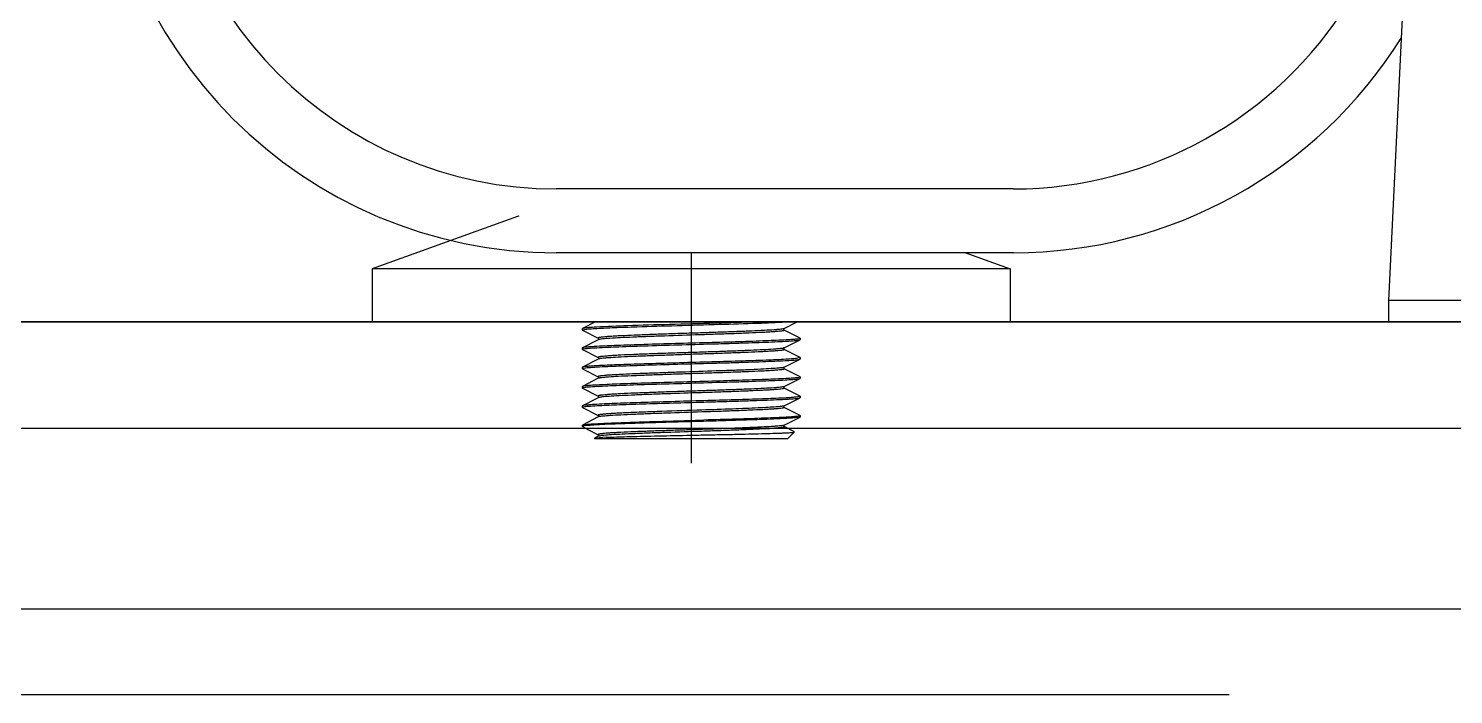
# Model space of a CAD drawing. Header units: millimetres. Extents: x 0 to 1390178, y 0 to 110113.
# Drawn here: x 724314.2 to 724448.2, y 34815.7 to 34878.3 of the extents above; entities that cross this region are included whole.
import ezdxf
from ezdxf.xclip import XClip

# ---------------------------------------------------------------- set-up
doc = ezdxf.new("R2010")
doc.units = ezdxf.units.MM
doc.header["$LTSCALE"] = 100
doc.header["$XCLIPFRAME"] = 0
doc.linetypes.add('X - 단위세대 확장형$0$CENTER', pattern=[65, 60, -2, 1, -2])
doc.linetypes.add('X - 단위세대 확장형$0$X-25$0$HID', pattern=[2.3, 1.5, -0.8])
for name, color, linetype in [('SYM', 7, 'Continuous'), ('X - 단위세대 확장형$0$0 TILE LINE & HATCH', 8, 'Continuous'), ('X - 단위세대 확장형$0$A-ETC', 7, 'Continuous'), ('X - 단위세대 확장형$0$A-FIN', 8, 'Continuous'), ('X - 단위세대 확장형$0$CENTER', 2, 'X - 단위세대 확장형$0$CENTER'), ('X - 단위세대 확장형$0$DIM', 7, 'Continuous'), ('X - 단위세대 확장형$0$X-25$0$AA-FFXM-SANI', 4, 'Continuous'), ('X - 단위세대 확장형$0$수전', 6, 'Continuous'), ('X - 단위세대 확장형$0$위생기구', 6, 'Continuous')]:
    doc.layers.add(name, color=color, linetype=linetype)
doc.layers.add('X - 단위세대 확장형$0$A-MC', color=171, linetype='Continuous', plot=False)

# ---------------------------------------------------------------- blocks, each defined once
blk = doc.blocks.new('X - 단위세대 확장형$0$A$C82f215e7')
blk.add_wipeout([(65, 155.79), (25, 155.79), (25, 153.79), (26.31, 126.29), (12.26, 126.29), (4.06, 123.05), (0.29, 115.07), (0, 106.29), (0.29, 97.5), (4.06, 89.53), (12.26, 86.29), (61.45, 86.29), (62.5, 85.35), (63.35, 84.21), (69.99, 75.74), (78.52, 69.18), (67.99, 53.47), (67.99, 50.03), (67.97, 16.2), (96.22, 0), (124.47, 16.2), (124.47, 51.75), (119.71, 63.29), (149.97, 63.29), (186.25, 106.29), (143.25, 149.29), (100.25, 149.29), (79.44, 143.91), (63.82, 129.14)]).dxf.layer = 'X - 단위세대 확장형$0$0 TILE LINE & HATCH'
at = {"layer": 'X - 단위세대 확장형$0$수전', "color": 6}
for p, q in [((25, 155.79), (65, 155.79)), ((65, 153.79), (65, 155.79)), ((25, 153.79), (65, 153.79)), ((62.06, 92.28), (65, 153.79)), ((100.25, 149.29), (143.25, 149.29)), ((100.25, 143.29), (143.25, 143.29))]:
    blk.add_line(p, q, dxfattribs=at)
for centre, radius, start, end in [((100.25, 106.29), 43, 90, 147.9001), ((143.25, 106.29), 43, 270, 90), ((100.25, 106.29), 37, 90, 148.3833), ((143.25, 106.29), 37, 270, 90)]:
    blk.add_arc(centre, radius, start, end, dxfattribs=at)
blk = doc.blocks.new('X - 단위세대 확장형$0$KBY-030C(TOP)')
at = {"layer": 'X - 단위세대 확장형$0$위생기구', "linetype": 'Continuous'}
for p, q in [((998.87, -1682.75), (998.93, -1682.69)), ((998.93, -1682.74), (998.93, -1682.69)), ((999.02, -1682.69), (998.93, -1682.69)), ((999.02, -1682.69), (999.03, -1682.71)), ((999.8, -1684.2), (999.03, -1682.71)), ((1000.7, -1682.71), (999.94, -1684.2)), ((1000.7, -1682.71), (1000.72, -1682.69)), ((1000.83, -1682.69), (1000.72, -1682.69)), ((1000.85, -1682.71), (1000.83, -1682.69)), ((1001.61, -1684.2), (1000.85, -1682.71)), ((1002.51, -1682.71), (1001.75, -1684.2)), ((1002.51, -1682.71), (1002.53, -1682.69)), ((1002.65, -1682.69), (1002.53, -1682.69)), ((1002.66, -1682.71), (1002.65, -1682.69)), ((1003.43, -1684.2), (1002.66, -1682.71)), ((1004.33, -1682.71), (1003.57, -1684.2)), ((1004.33, -1682.71), (1004.35, -1682.69)), ((1004.46, -1682.69), (1004.35, -1682.69)), ((1004.48, -1682.71), (1004.46, -1682.69)), ((1005.24, -1684.2), (1004.48, -1682.71)), ((1006.14, -1682.71), (1005.38, -1684.2)), ((1006.14, -1682.71), (1006.16, -1682.69)), ((1006.28, -1682.69), (1006.16, -1682.69)), ((1006.29, -1682.71), (1006.28, -1682.69)), ((1007.05, -1684.2), (1006.29, -1682.71)), ((1007.96, -1682.71), (1007.2, -1684.2)), ((1007.96, -1682.71), (1007.97, -1682.69)), ((1007.97, -1682.69), (1007.99, -1682.71)), ((1007.99, -1682.71), (1007.99, -1682.72)), ((1007.99, -1682.72), (1008.03, -1682.91)), ((997.73, -1683.89), (997.79, -1683.83)), ((997.73, -1701.99), (997.73, -1683.89)), ((997.8, -1683.84), (997.79, -1683.83)), ((997.82, -1683.97), (997.8, -1683.84)), ((997.98, -1684.2), (997.81, -1683.85)), ((997.89, -1684.97), (997.82, -1683.97)), ((998.84, -1682.8), (998.12, -1684.2)), ((998.84, -1682.8), (998.87, -1682.75)), ((998.87, -1682.75), (998.93, -1682.74)), ((997.98, -1684.2), (997.98, -1684.2)), ((998.01, -1684.3), (997.98, -1684.2)), ((999.8, -1684.2), (999.8, -1684.2)), ((999.81, -1684.25), (999.8, -1684.2)), ((1001.61, -1684.2), (1001.61, -1684.2)), ((1001.64, -1684.29), (1001.61, -1684.2)), ((1001.75, -1684.2), (1001.75, -1684.2)), ((1003.43, -1684.2), (1003.43, -1684.2)), ((1003.43, -1684.22), (1003.43, -1684.2)), ((1003.57, -1684.2), (1003.57, -1684.2)), ((1005.24, -1684.2), (1005.24, -1684.2)), ((1005.25, -1684.21), (1005.24, -1684.2)), ((1005.38, -1684.2), (1005.38, -1684.2)), ((1007.05, -1684.2), (1007.05, -1684.2)), ((1007.07, -1684.25), (1007.05, -1684.2)), ((1007.2, -1684.2), (1007.2, -1684.2)), ((997.73, -1701.99), (998.39, -1702.65)), ((998.39, -1702.65), (998.4, -1702.64)), ((998.4, -1702.64), (998.89, -1701.68)), ((998.89, -1701.68), (998.89, -1701.68)), ((999.03, -1701.68), (999.03, -1701.67)), ((999.03, -1701.68), (999.79, -1703.18)), ((999.03, -1701.68), (999.03, -1701.68)), ((999.94, -1703.18), (1000.7, -1701.68)), ((1000.7, -1701.68), (1000.7, -1701.68)), ((1000.85, -1701.68), (1000.84, -1701.67)), ((1000.85, -1701.68), (1000.85, -1701.68)), ((1000.85, -1701.68), (1001.61, -1703.18)), ((1001.76, -1703.18), (1002.52, -1701.68)), ((1002.52, -1701.68), (1002.52, -1701.68)), ((1002.66, -1701.68), (1002.65, -1701.67)), ((1002.66, -1701.68), (1002.66, -1701.68)), ((1002.66, -1701.68), (1003.42, -1703.18)), ((1003.57, -1703.18), (1004.33, -1701.68)), ((1004.33, -1701.68), (1004.33, -1701.68)), ((1004.47, -1701.68), (1004.45, -1701.59)), ((1004.47, -1701.68), (1004.47, -1701.68)), ((1004.47, -1701.68), (1005.24, -1703.18)), ((1005.38, -1703.18), (1006.15, -1701.68)), ((1006.15, -1701.68), (1006.15, -1701.68)), ((1006.29, -1701.68), (1006.28, -1701.65)), ((1006.29, -1701.68), (1007.05, -1703.18)), ((1006.29, -1701.68), (1006.29, -1701.68)), ((1007.2, -1703.18), (1007.96, -1701.68)), ((1007.96, -1701.68), (1007.96, -1701.68)), ((999.81, -1703.19), (999.79, -1703.18)), ((999.93, -1703.19), (999.81, -1703.19)), ((999.91, -1703.18), (999.87, -1702.99)), ((999.92, -1703.19), (999.91, -1703.18)), ((999.93, -1703.19), (999.92, -1703.19)), ((999.94, -1703.18), (999.93, -1703.19)), ((1001.61, -1703.18), (1001.62, -1703.19)), ((1001.74, -1703.19), (1001.62, -1703.19)), ((1001.72, -1703.17), (1001.68, -1702.95)), ((1001.73, -1703.18), (1001.72, -1703.17)), ((1001.74, -1703.19), (1001.73, -1703.18)), ((1001.76, -1703.18), (1001.74, -1703.19)), ((1003.42, -1703.18), (1003.44, -1703.19)), ((1003.55, -1703.19), (1003.44, -1703.19)), ((1003.54, -1703.17), (1003.49, -1702.95)), ((1003.54, -1703.18), (1003.54, -1703.17)), ((1003.55, -1703.19), (1003.54, -1703.18)), ((1003.57, -1703.18), (1003.55, -1703.19)), ((1005.24, -1703.18), (1005.25, -1703.19)), ((1005.37, -1703.19), (1005.25, -1703.19)), ((1005.35, -1703.17), (1005.31, -1702.96)), ((1005.36, -1703.18), (1005.35, -1703.17)), ((1005.37, -1703.19), (1005.36, -1703.18)), ((1005.38, -1703.18), (1005.37, -1703.19)), ((1007.05, -1703.18), (1007.07, -1703.19)), ((1007.18, -1703.19), (1007.07, -1703.19)), ((1007.17, -1703.17), (1007.12, -1702.96)), ((1007.17, -1703.18), (1007.17, -1703.17)), ((1007.18, -1703.19), (1007.17, -1703.18)), ((1007.2, -1703.18), (1007.18, -1703.19))]:
    blk.add_line(p, q, dxfattribs=at)
for points in [[(998.01, -1684.23), (997.98, -1684.2), (997.98, -1684.2)], [(998.12, -1684.2), (998.11, -1684.21), (998.03, -1684.23), (998.01, -1684.23)], [(999.83, -1684.23), (999.8, -1684.2), (999.8, -1684.2)], [(999.94, -1684.2), (999.93, -1684.21), (999.85, -1684.23), (999.83, -1684.23)], [(1001.75, -1684.2), (1001.75, -1684.2), (1001.7, -1684.24), (1001.62, -1684.21), (1001.61, -1684.2)], [(1003.57, -1684.2), (1003.57, -1684.2), (1003.51, -1684.24), (1003.43, -1684.21), (1003.43, -1684.2)], [(1005.38, -1684.2), (1005.38, -1684.2), (1005.33, -1684.24), (1005.24, -1684.21), (1005.24, -1684.2)], [(1007.2, -1684.2), (1007.19, -1684.2), (1007.14, -1684.24), (1007.06, -1684.21), (1007.05, -1684.2)], [(998.89, -1701.68), (998.89, -1701.68), (998.94, -1701.65), (999.02, -1701.67), (999.03, -1701.68)], [(1000.7, -1701.68), (1000.71, -1701.67), (1000.79, -1701.65), (1000.82, -1701.66)], [(1000.82, -1701.66), (1000.84, -1701.68), (1000.85, -1701.68)], [(1002.52, -1701.68), (1002.52, -1701.67), (1002.6, -1701.65), (1002.64, -1701.66)], [(1002.64, -1701.66), (1002.66, -1701.68), (1002.66, -1701.68)], [(1004.33, -1701.68), (1004.34, -1701.67), (1004.42, -1701.65), (1004.45, -1701.66)], [(1004.45, -1701.66), (1004.47, -1701.68), (1004.47, -1701.68)], [(1006.15, -1701.68), (1006.15, -1701.67), (1006.23, -1701.65), (1006.26, -1701.66)], [(1006.26, -1701.66), (1006.29, -1701.68), (1006.29, -1701.68)]]:
    blk.add_lwpolyline(points, dxfattribs=at)
blk.add_arc((1002.86, -1701.59), 0.224, 200.0565, 200.8715, dxfattribs=at)
for points, knots in [([(999.03, -1682.71), (999.05, -1682.74), (999.07, -1682.85), (999.1, -1683.07), (999.13, -1683.39), (999.16, -1683.8), (999.18, -1684.31), (999.23, -1685.17), (999.27, -1686.43), (999.33, -1688.13), (999.39, -1690.03), (999.45, -1692.05), (999.49, -1693.43), (999.51, -1694.12)], [0, 0, 0, 0, 0.010026, 0.02908, 0.057083, 0.093767, 0.138765, 0.191617, 0.318623, 0.469543, 0.638141, 0.817425, 1, 1, 1, 1]), ([(1000.72, -1682.69), (1000.73, -1682.69), (1000.75, -1682.75), (1000.76, -1682.78), (1000.76, -1682.81)], [0, 0, 0, 0, 0.286959, 1, 1, 1, 1]), ([(1000.98, -1684.06), (1000.97, -1683.89), (1000.95, -1683.57), (1000.92, -1683.16), (1000.89, -1682.9), (1000.87, -1682.77), (1000.86, -1682.72), (1000.85, -1682.71)], [0, 0, 0, 0, 0.394292, 0.694795, 0.89716, 0.960945, 1, 1, 1, 1]), ([(1002.53, -1682.69), (1002.54, -1682.69), (1002.56, -1682.74), (1002.57, -1682.78), (1002.57, -1682.81)], [0, 0, 0, 0, 0.287951, 1, 1, 1, 1]), ([(1002.8, -1684.06), (1002.79, -1683.89), (1002.77, -1683.57), (1002.74, -1683.16), (1002.71, -1682.9), (1002.68, -1682.77), (1002.67, -1682.72), (1002.66, -1682.71)], [0, 0, 0, 0, 0.394293, 0.694793, 0.897159, 0.960944, 1, 1, 1, 1]), ([(1004.35, -1682.69), (1004.36, -1682.69), (1004.38, -1682.74), (1004.38, -1682.78), (1004.39, -1682.81)], [0, 0, 0, 0, 0.287596, 1, 1, 1, 1]), ([(1004.61, -1684.06), (1004.6, -1683.89), (1004.58, -1683.57), (1004.55, -1683.16), (1004.52, -1682.9), (1004.5, -1682.77), (1004.49, -1682.72), (1004.48, -1682.71)], [0, 0, 0, 0, 0.394291, 0.694792, 0.897158, 0.960944, 1, 1, 1, 1]), ([(1006.16, -1682.69), (1006.17, -1682.69), (1006.19, -1682.74), (1006.2, -1682.78), (1006.2, -1682.81)], [0, 0, 0, 0, 0.287949, 1, 1, 1, 1]), ([(1006.43, -1684.06), (1006.42, -1683.89), (1006.4, -1683.57), (1006.36, -1683.16), (1006.34, -1682.9), (1006.31, -1682.77), (1006.3, -1682.72), (1006.29, -1682.71)], [0, 0, 0, 0, 0.394366, 0.69477, 0.897114, 0.960912, 1, 1, 1, 1]), ([(999.79, -1703.18), (999.78, -1703.15), (999.76, -1703.05), (999.73, -1702.86), (999.71, -1702.59), (999.68, -1702.23), (999.66, -1701.8), (999.62, -1701.06), (999.57, -1699.98), (999.52, -1698.5), (999.47, -1696.83), (999.41, -1695.02), (999.36, -1693.14), (999.31, -1691.25), (999.26, -1689.43), (999.2, -1687.72), (999.15, -1686.2), (999.1, -1684.91), (999.05, -1684), (999.01, -1683.43), (998.99, -1683.12), (998.96, -1682.9), (998.94, -1682.78), (998.93, -1682.74)], [0, 0, 0, 0, 0.004946, 0.014131, 0.027537, 0.045054, 0.066543, 0.091814, 0.152805, 0.225912, 0.308592, 0.397965, 0.490921, 0.58422, 0.674612, 0.75895, 0.834297, 0.898032, 0.94794, 0.967148, 0.982303, 0.993275, 1, 1, 1, 1]), ([(1000.76, -1682.81), (1000.79, -1682.96), (1000.82, -1683.38), (1000.85, -1683.8), (1000.87, -1684.06)], [0, 0, 0, 0, 0.369055, 1, 1, 1, 1]), ([(1002.57, -1682.81), (1002.6, -1682.96), (1002.64, -1683.38), (1002.67, -1683.8), (1002.68, -1684.06)], [0, 0, 0, 0, 0.367477, 1, 1, 1, 1]), ([(1004.39, -1682.81), (1004.42, -1682.96), (1004.45, -1683.38), (1004.48, -1683.8), (1004.5, -1684.06)], [0, 0, 0, 0, 0.368011, 1, 1, 1, 1]), ([(1006.2, -1682.81), (1006.23, -1682.96), (1006.27, -1683.38), (1006.3, -1683.8), (1006.31, -1684.06)], [0, 0, 0, 0, 0.367545, 1, 1, 1, 1]), ([(997.89, -1684.97), (997.91, -1685.61), (997.96, -1687.11), (998.02, -1689.61), (998.07, -1692), (998.11, -1694.02), (998.14, -1695.53), (998.17, -1696.97), (998.2, -1698.31), (998.23, -1699.52), (998.26, -1700.42), (998.28, -1701.05), (998.29, -1701.45), (998.31, -1701.79), (998.32, -1702.08), (998.34, -1702.31), (998.35, -1702.48), (998.37, -1702.58), (998.38, -1702.64), (998.39, -1702.65)], [0, 0, 0, 0, 0.108289, 0.255313, 0.424756, 0.512153, 0.598193, 0.680578, 0.757131, 0.82585, 0.88496, 0.91043, 0.932953, 0.952392, 0.968628, 0.981559, 0.991119, 0.997256, 1, 1, 1, 1]), ([(998.89, -1701.68), (998.89, -1701.69), (998.88, -1701.7), (998.85, -1701.69), (998.85, -1701.66), (998.83, -1701.62), (998.82, -1701.56), (998.8, -1701.47), (998.79, -1701.37), (998.77, -1701.2), (998.75, -1700.93), (998.72, -1700.56), (998.69, -1700.13), (998.66, -1699.42), (998.61, -1698.39), (998.56, -1697.03), (998.5, -1695.51), (998.43, -1693.36), (998.36, -1691.2), (998.29, -1689.12), (998.23, -1687.72), (998.18, -1686.51), (998.13, -1685.53), (998.08, -1684.82), (998.04, -1684.44), (998.01, -1684.3)], [0, 0, 0, 0, 0.001168, 0.001996, 0.003598, 0.00624, 0.009965, 0.014783, 0.020692, 0.027682, 0.044843, 0.066128, 0.091346, 0.120277, 0.188205, 0.267481, 0.355262, 0.448398, 0.637285, 0.726254, 0.807258, 0.877391, 0.934141, 0.975488, 1, 1, 1, 1]), ([(999.03, -1701.67), (999.01, -1701.63), (998.99, -1701.53), (998.96, -1701.34), (998.94, -1701.06), (998.9, -1700.54), (998.85, -1699.72), (998.8, -1698.55), (998.74, -1697.17), (998.69, -1695.63), (998.63, -1693.98), (998.57, -1692.3), (998.52, -1690.64), (998.46, -1689.07), (998.41, -1687.64), (998.36, -1686.57), (998.32, -1685.83), (998.3, -1685.37), (998.27, -1684.98), (998.24, -1684.7), (998.22, -1684.52), (998.21, -1684.42), (998.2, -1684.33), (998.18, -1684.26), (998.17, -1684.22), (998.16, -1684.19), (998.13, -1684.18), (998.13, -1684.19), (998.12, -1684.2)], [0, 0, 0, 0, 0.00663, 0.017844, 0.033592, 0.053734, 0.106432, 0.173967, 0.253788, 0.342872, 0.437842, 0.535098, 0.63095, 0.721765, 0.804099, 0.874833, 0.904993, 0.931294, 0.953483, 0.971361, 0.978629, 0.984763, 0.989754, 0.993596, 0.996296, 0.997905, 0.998735, 1, 1, 1, 1]), ([(1000.27, -1693.95), (1000.23, -1692.82), (1000.17, -1691.16), (1000.1, -1689.03), (1000.04, -1687.6), (999.99, -1686.39), (999.94, -1685.42), (999.89, -1684.78), (999.85, -1684.43), (999.83, -1684.3), (999.81, -1684.25)], [0, 0, 0, 0, 0.348793, 0.512546, 0.66081, 0.787968, 0.889214, 0.960744, 0.984504, 1, 1, 1, 1]), ([(1000.44, -1693.95), (1000.4, -1692.69), (1000.34, -1690.85), (1000.27, -1688.74), (1000.22, -1687.66), (1000.19, -1686.93), (1000.16, -1686.28), (1000.13, -1685.7), (1000.1, -1685.21), (1000.07, -1684.86), (1000.05, -1684.63), (1000.03, -1684.49), (1000.02, -1684.38), (1000, -1684.29), (999.99, -1684.23), (999.98, -1684.2), (999.95, -1684.18), (999.94, -1684.19), (999.94, -1684.2)], [0, 0, 0, 0, 0.385487, 0.562574, 0.643393, 0.717752, 0.784773, 0.843647, 0.893685, 0.934291, 0.95091, 0.965004, 0.976542, 0.985503, 0.991886, 0.995753, 0.997574, 1, 1, 1, 1]), ([(1000.87, -1684.06), (1000.9, -1684.68), (1000.96, -1686.1), (1001.07, -1689.45), (1001.15, -1692.19), (1001.2, -1694.12)], [0, 0, 0, 0, 0.183143, 0.424892, 1, 1, 1, 1]), ([(1001.68, -1702.95), (1001.66, -1702.81), (1001.63, -1702.44), (1001.56, -1701.44), (1001.49, -1699.75), (1001.41, -1697.3), (1001.33, -1694.46), (1001.25, -1691.49), (1001.16, -1688.64), (1001.08, -1686.18), (1001.02, -1684.7), (1000.98, -1684.06)], [0, 0, 0, 0, 0.023468, 0.058285, 0.158668, 0.292236, 0.447065, 0.609314, 0.764484, 0.898708, 1, 1, 1, 1]), ([(1002.52, -1701.68), (1002.51, -1701.69), (1002.51, -1701.7), (1002.48, -1701.69), (1002.47, -1701.67), (1002.46, -1701.62), (1002.45, -1701.56), (1002.43, -1701.44), (1002.4, -1701.24), (1002.38, -1700.94), (1002.35, -1700.57), (1002.32, -1700.13), (1002.29, -1699.42), (1002.24, -1698.39), (1002.19, -1697.02), (1002.13, -1695.5), (1002.06, -1693.34), (1001.99, -1691.18), (1001.92, -1689.09), (1001.86, -1687.69), (1001.81, -1686.48), (1001.76, -1685.51), (1001.7, -1684.8), (1001.67, -1684.43), (1001.64, -1684.29)], [0, 0, 0, 0, 0.00122, 0.002033, 0.00359, 0.006187, 0.009873, 0.014658, 0.027511, 0.04465, 0.06594, 0.091186, 0.120168, 0.188256, 0.267752, 0.355788, 0.449185, 0.638491, 0.727561, 0.808561, 0.878568, 0.935059, 0.976011, 1, 1, 1, 1]), ([(1002.65, -1701.66), (1002.64, -1701.63), (1002.62, -1701.52), (1002.59, -1701.32), (1002.56, -1701.04), (1002.52, -1700.52), (1002.48, -1699.7), (1002.42, -1698.53), (1002.37, -1697.15), (1002.31, -1695.61), (1002.26, -1693.96), (1002.2, -1692.29), (1002.15, -1690.63), (1002.09, -1689.06), (1002.04, -1687.64), (1001.99, -1686.57), (1001.95, -1685.83), (1001.92, -1685.37), (1001.9, -1684.99), (1001.87, -1684.71), (1001.85, -1684.53), (1001.84, -1684.42), (1001.82, -1684.33), (1001.81, -1684.27), (1001.8, -1684.22), (1001.79, -1684.19), (1001.76, -1684.18), (1001.76, -1684.19), (1001.75, -1684.2)], [0, 0, 0, 0, 0.006911, 0.018386, 0.034356, 0.05469, 0.107658, 0.17532, 0.255136, 0.344103, 0.438869, 0.535863, 0.631431, 0.721971, 0.804072, 0.874643, 0.904756, 0.931034, 0.953229, 0.971139, 0.978435, 0.984604, 0.989638, 0.993528, 0.996282, 0.997947, 0.998796, 1, 1, 1, 1]), ([(1002.68, -1684.06), (1002.72, -1684.75), (1002.79, -1686.36), (1002.87, -1689.03), (1002.96, -1692.09), (1003.04, -1694.75), (1003.1, -1696.85), (1003.14, -1698.29), (1003.19, -1699.6), (1003.23, -1700.74), (1003.28, -1701.68), (1003.32, -1702.33), (1003.35, -1702.73), (1003.37, -1702.93), (1003.39, -1703.08), (1003.41, -1703.15), (1003.42, -1703.18)], [0, 0, 0, 0, 0.108073, 0.252347, 0.418161, 0.588665, 0.67023, 0.746526, 0.815603, 0.875698, 0.925276, 0.963079, 0.977255, 0.988163, 0.995743, 1, 1, 1, 1]), ([(1003.49, -1702.95), (1003.47, -1702.81), (1003.44, -1702.44), (1003.38, -1701.45), (1003.31, -1699.75), (1003.23, -1697.31), (1003.14, -1694.47), (1003.06, -1691.49), (1002.98, -1688.65), (1002.9, -1686.19), (1002.83, -1684.7), (1002.8, -1684.06)], [0, 0, 0, 0, 0.023401, 0.058164, 0.158473, 0.292017, 0.446865, 0.60916, 0.76439, 0.89867, 1, 1, 1, 1]), ([(1004.33, -1701.68), (1004.33, -1701.69), (1004.32, -1701.7), (1004.3, -1701.69), (1004.29, -1701.66), (1004.27, -1701.62), (1004.26, -1701.55), (1004.25, -1701.46), (1004.23, -1701.36), (1004.21, -1701.18), (1004.19, -1700.9), (1004.16, -1700.51), (1004.13, -1700.05), (1004.09, -1699.31), (1004.05, -1698.25), (1003.99, -1696.82), (1003.94, -1695.26), (1003.88, -1693.6), (1003.83, -1691.92), (1003.77, -1690.28), (1003.72, -1688.74), (1003.66, -1687.35), (1003.61, -1686.18), (1003.56, -1685.36), (1003.52, -1684.84), (1003.49, -1684.56), (1003.47, -1684.36), (1003.45, -1684.26), (1003.43, -1684.22)], [0, 0, 0, 0, 0.00123, 0.002069, 0.003707, 0.006433, 0.010296, 0.015303, 0.021448, 0.02872, 0.04659, 0.068752, 0.095003, 0.125097, 0.195651, 0.27776, 0.368328, 0.463941, 0.56099, 0.655813, 0.744834, 0.824694, 0.892384, 0.94536, 0.96569, 0.98165, 0.99311, 1, 1, 1, 1]), ([(1004.45, -1701.59), (1004.42, -1701.46), (1004.38, -1701.08), (1004.33, -1700.38), (1004.28, -1699.4), (1004.22, -1698.2), (1004.17, -1696.8), (1004.1, -1694.71), (1004.03, -1692.55), (1003.95, -1690.39), (1003.9, -1688.87), (1003.85, -1687.5), (1003.8, -1686.47), (1003.76, -1685.76), (1003.73, -1685.32), (1003.71, -1684.95), (1003.68, -1684.68), (1003.66, -1684.51), (1003.65, -1684.41), (1003.64, -1684.33), (1003.63, -1684.26), (1003.61, -1684.22), (1003.6, -1684.19), (1003.58, -1684.18), (1003.57, -1684.19), (1003.57, -1684.2)], [0, 0, 0, 0, 0.023956, 0.064864, 0.121304, 0.191255, 0.272198, 0.361215, 0.550444, 0.643823, 0.731862, 0.811383, 0.879518, 0.908533, 0.933816, 0.95515, 0.972338, 0.979334, 0.985245, 0.990059, 0.993773, 0.9964, 0.997984, 0.998806, 1, 1, 1, 1]), ([(1004.5, -1684.06), (1004.54, -1684.75), (1004.6, -1686.36), (1004.69, -1689.03), (1004.78, -1692.09), (1004.85, -1694.75), (1004.91, -1696.85), (1004.96, -1698.29), (1005, -1699.6), (1005.05, -1700.74), (1005.09, -1701.68), (1005.13, -1702.33), (1005.16, -1702.73), (1005.19, -1702.93), (1005.21, -1703.08), (1005.22, -1703.15), (1005.24, -1703.18)], [0, 0, 0, 0, 0.108073, 0.252348, 0.418162, 0.588666, 0.670231, 0.746527, 0.815604, 0.875699, 0.925277, 0.963079, 0.977255, 0.988163, 0.995743, 1, 1, 1, 1]), ([(1005.31, -1702.96), (1005.29, -1702.81), (1005.26, -1702.45), (1005.19, -1701.45), (1005.12, -1699.76), (1005.04, -1697.31), (1004.96, -1694.47), (1004.87, -1691.5), (1004.79, -1688.65), (1004.71, -1686.19), (1004.65, -1684.7), (1004.61, -1684.06)], [0, 0, 0, 0, 0.023335, 0.058044, 0.158282, 0.291802, 0.446669, 0.60901, 0.764298, 0.898634, 1, 1, 1, 1]), ([(1006.15, -1701.68), (1006.14, -1701.69), (1006.14, -1701.7), (1006.11, -1701.69), (1006.1, -1701.66), (1006.09, -1701.62), (1006.07, -1701.55), (1006.06, -1701.46), (1006.05, -1701.36), (1006.03, -1701.17), (1006, -1700.9), (1005.98, -1700.51), (1005.95, -1700.05), (1005.91, -1699.3), (1005.86, -1698.23), (1005.81, -1696.8), (1005.75, -1695.23), (1005.7, -1693.57), (1005.64, -1691.88), (1005.58, -1690.24), (1005.53, -1688.7), (1005.48, -1687.32), (1005.42, -1686.15), (1005.37, -1685.33), (1005.33, -1684.82), (1005.31, -1684.54), (1005.28, -1684.35), (1005.26, -1684.25), (1005.25, -1684.21)], [0, 0, 0, 0, 0.001231, 0.002072, 0.003719, 0.006462, 0.010346, 0.015377, 0.021552, 0.028861, 0.046816, 0.069079, 0.095449, 0.125672, 0.196513, 0.278926, 0.36979, 0.465659, 0.5629, 0.657826, 0.746838, 0.826563, 0.893981, 0.946548, 0.96662, 0.982298, 0.99344, 1, 1, 1, 1]), ([(1006.28, -1701.65), (1006.26, -1701.61), (1006.24, -1701.5), (1006.22, -1701.29), (1006.19, -1701.01), (1006.15, -1700.48), (1006.1, -1699.65), (1006.05, -1698.47), (1005.99, -1697.09), (1005.94, -1695.55), (1005.88, -1693.91), (1005.83, -1692.24), (1005.78, -1690.59), (1005.72, -1689.03), (1005.67, -1687.62), (1005.62, -1686.56), (1005.58, -1685.82), (1005.55, -1685.36), (1005.52, -1684.98), (1005.5, -1684.71), (1005.48, -1684.52), (1005.47, -1684.42), (1005.45, -1684.33), (1005.44, -1684.27), (1005.43, -1684.22), (1005.42, -1684.19), (1005.39, -1684.18), (1005.39, -1684.19), (1005.38, -1684.2)], [0, 0, 0, 0, 0.007407, 0.01934, 0.035732, 0.056437, 0.110005, 0.178065, 0.258079, 0.347058, 0.441673, 0.538386, 0.633576, 0.723684, 0.805338, 0.875488, 0.905411, 0.931516, 0.953562, 0.971347, 0.978592, 0.984716, 0.989709, 0.99357, 0.996304, 0.997955, 0.998798, 1, 1, 1, 1]), ([(1006.31, -1684.06), (1006.35, -1684.75), (1006.41, -1686.36), (1006.5, -1689.03), (1006.59, -1692.09), (1006.66, -1694.75), (1006.73, -1696.85), (1006.77, -1698.29), (1006.82, -1699.6), (1006.86, -1700.74), (1006.91, -1701.68), (1006.94, -1702.33), (1006.98, -1702.73), (1007, -1702.93), (1007.02, -1703.08), (1007.04, -1703.15), (1007.05, -1703.18)], [0, 0, 0, 0, 0.108074, 0.252349, 0.418162, 0.588667, 0.670233, 0.746528, 0.815605, 0.875699, 0.925277, 0.96308, 0.977255, 0.988163, 0.995743, 1, 1, 1, 1]), ([(1007.12, -1702.96), (1007.1, -1702.82), (1007.07, -1702.45), (1007.01, -1701.46), (1006.94, -1699.77), (1006.85, -1697.32), (1006.77, -1694.48), (1006.69, -1691.5), (1006.61, -1688.65), (1006.52, -1686.19), (1006.46, -1684.7), (1006.43, -1684.06)], [0, 0, 0, 0, 0.023195, 0.057788, 0.157874, 0.291343, 0.446248, 0.608688, 0.7641, 0.898554, 1, 1, 1, 1]), ([(1007.96, -1701.68), (1007.96, -1701.69), (1007.95, -1701.7), (1007.93, -1701.69), (1007.92, -1701.66), (1007.9, -1701.62), (1007.89, -1701.55), (1007.88, -1701.47), (1007.86, -1701.37), (1007.84, -1701.19), (1007.82, -1700.92), (1007.79, -1700.54), (1007.76, -1700.09), (1007.73, -1699.37), (1007.68, -1698.32), (1007.62, -1696.92), (1007.57, -1695.38), (1007.5, -1693.2), (1007.43, -1691.02), (1007.35, -1688.91), (1007.3, -1687.52), (1007.24, -1686.33), (1007.19, -1685.39), (1007.15, -1684.77), (1007.1, -1684.42), (1007.08, -1684.3), (1007.07, -1684.25)], [0, 0, 0, 0, 0.001225, 0.002049, 0.003645, 0.006306, 0.010077, 0.014967, 0.020976, 0.028092, 0.045582, 0.06729, 0.093019, 0.122535, 0.191807, 0.272559, 0.361813, 0.456277, 0.646826, 0.735877, 0.816335, 0.885231, 0.940033, 0.978737, 0.991599, 1, 1, 1, 1]), ([(999.87, -1702.99), (999.85, -1702.85), (999.81, -1702.47), (999.77, -1701.8), (999.73, -1700.91), (999.66, -1699.36), (999.59, -1697.07), (999.53, -1695.15), (999.51, -1694.12)], [0, 0, 0, 0, 0.049697, 0.126008, 0.227105, 0.350517, 0.651666, 1, 1, 1, 1]), ([(1000.7, -1701.68), (1000.7, -1701.69), (1000.69, -1701.7), (1000.67, -1701.69), (1000.66, -1701.67), (1000.65, -1701.62), (1000.63, -1701.56), (1000.61, -1701.44), (1000.59, -1701.24), (1000.56, -1700.94), (1000.54, -1700.58), (1000.51, -1700.14), (1000.47, -1699.44), (1000.43, -1698.41), (1000.37, -1697.05), (1000.32, -1695.54), (1000.28, -1694.49), (1000.27, -1693.95)], [0, 0, 0, 0, 0.002723, 0.004535, 0.007985, 0.013753, 0.021942, 0.032572, 0.061129, 0.099231, 0.14656, 0.202706, 0.267164, 0.418664, 0.595641, 0.79177, 1, 1, 1, 1]), ([(1000.84, -1701.67), (1000.83, -1701.64), (1000.81, -1701.56), (1000.79, -1701.4), (1000.76, -1701.18), (1000.73, -1700.77), (1000.69, -1700.11), (1000.64, -1699.17), (1000.59, -1698.05), (1000.52, -1696.29), (1000.48, -1694.91), (1000.44, -1693.95)], [0, 0, 0, 0, 0.012572, 0.033185, 0.061799, 0.098224, 0.193452, 0.316134, 0.4627, 0.628837, 1, 1, 1, 1]), ([(1001.2, -1694.12), (1001.22, -1694.71), (1001.25, -1695.85), (1001.3, -1697.5), (1001.35, -1699), (1001.4, -1700.33), (1001.44, -1701.3), (1001.48, -1701.95), (1001.5, -1702.34), (1001.53, -1702.65), (1001.55, -1702.9), (1001.58, -1703.06), (1001.59, -1703.15), (1001.61, -1703.18)], [0, 0, 0, 0, 0.193615, 0.377348, 0.545577, 0.693185, 0.815666, 0.866287, 0.909304, 0.944388, 0.971291, 0.989836, 1, 1, 1, 1])]:
    blk.add_open_spline(points, degree=3, knots=knots, dxfattribs=at)
blk.add_wipeout([(1008.73, -1662.94), (1013.73, -1662.94), (1020.73, -1682.44), (1020.73, -1682.69), (1021.33, -1682.69), (1022.73, -1681.29), (1022.73, -1681.06), (1048.23, -1681.06), (1048.58, -1681.21), (1048.73, -1681.56), (1048.73, -1705.5), (1049.04, -1705.51), (1049.77, -1706.9), (1050, -1706.9), (1050.73, -1705.5), (1050.86, -1705.51), (1051.23, -1705.77), (1052.4, -1703.75), (1062.56, -1703.75), (1063.73, -1705.77), (1063.73, -1709.25), (1064.08, -1709.4), (1064.23, -1709.75), (1064.23, -1702), (1064.52, -1701.29), (1065.23, -1701), (1107.23, -1701), (1107.94, -1701.29), (1108.23, -1702), (1108.23, -1759.72), (1113.56, -1760.41), (1122.3, -1760.97), (1124.59, -1761), (1194.56, -1761), (1198.53, -1762.23), (1201.11, -1765.48), (1203.54, -1778.5), (1201.12, -1791.51), (1198.53, -1794.77), (1194.56, -1796), (1124.59, -1796), (1114.4, -1796.51), (1108.22, -1797.29), (1108.23, -1855), (1107.94, -1855.71), (1107.23, -1856), (1065.23, -1856), (1064.52, -1855.71), (1064.23, -1855), (1064.23, -1847.25), (1064.08, -1847.61), (1063.73, -1847.75), (1063.73, -1851.23), (1062.56, -1853.25), (1052.4, -1853.25), (1051.23, -1851.23), (1051.23, -1850.2), (1051.18, -1850.1), (1050.95, -1850.1), (1050.21, -1851.5), (1048.73, -1851.5), (1048.73, -1871.49), (1048.23, -1871.99), (1022.73, -1871.99), (1022.73, -1871.76), (1021.33, -1870.36), (1020.73, -1870.36), (1020.73, -1870.61), (1013.73, -1890.11), (1008.73, -1890.11), (1008.73, -1830.11), (1013.73, -1830.11), (1020.73, -1849.61), (1020.73, -1850.27), (1020.96, -1849.86), (1021.33, -1849.86), (1022.73, -1848.46), (1022.73, -1848.23), (1024.7, -1847.83), (1027.61, -1846.66), (1030.29, -1844.94), (1032.36, -1842.78), (1032.77, -1841.95), (1035.12, -1834.47), (1037.86, -1825.9), (1037.86, -1825.63), (1038.21, -1825.65), (1048.73, -1825.65), (1048.73, -1825.5), (1049.31, -1825.5), (1050.05, -1826.92), (1050.3, -1826.92), (1051.01, -1825.5), (1051.25, -1825.74), (1052.4, -1823.75), (1062.56, -1823.75), (1063.73, -1825.77), (1063.73, -1829.25), (1064.08, -1829.4), (1064.23, -1829.75), (1064.23, -1727.25), (1064.08, -1727.61), (1063.73, -1727.75), (1063.73, -1731.23), (1062.56, -1733.25), (1052.4, -1733.25), (1051.23, -1731.23), (1051.23, -1730.73), (1050.9, -1730.09), (1050.67, -1730.1), (1049.95, -1731.49), (1048.73, -1731.5), (1048.73, -1731.39), (1038.15, -1731.35), (1038.06, -1731.4), (1037.81, -1730.89), (1032.87, -1712.27), (1030.88, -1709), (1027.81, -1706.57), (1022.73, -1704.82), (1022.73, -1704.59), (1021.33, -1703.19), (1020.73, -1703.19), (1020.73, -1703.44), (1013.73, -1722.94), (1008.73, -1722.94)]).dxf.layer = 'X - 단위세대 확장형$0$0 TILE LINE & HATCH'
at = {"layer": 'X - 단위세대 확장형$0$CENTER', "color": 1, "linetype": 'X - 단위세대 확장형$0$CENTER'}
for p, q in [((1041.5, -1692.94), (995.46, -1692.94)), ((1030.06, -1718.5), (1119.3, -1718.5))]:
    blk.add_line(p, q, dxfattribs=at)
at = {"layer": 'X - 단위세대 확장형$0$위생기구', "linetype": 'Continuous'}
for p, q in [((1008.73, -1722.94), (1008.73, -1662.94)), ((1013.73, -1662.94), (1008.73, -1662.94)), ((1013.73, -1722.94), (1013.73, -1662.94)), ((1020.73, -1682.44), (1013.73, -1662.94)), ((1021.33, -1682.69), (1022.73, -1681.29)), ((1022.73, -1704.82), (1022.73, -1681.06)), ((1022.73, -1681.06), (1048.23, -1681.06)), ((1008.09, -1682.69), (1007.97, -1682.69)), ((1008.11, -1682.71), (1008.09, -1682.69)), ((1008.73, -1683.93), (1008.11, -1682.71)), ((1020.73, -1703.44), (1020.73, -1682.44)), ((1021.33, -1682.69), (1020.73, -1682.69)), ((1021.33, -1703.19), (1021.33, -1682.69)), ((1022.77, -1682.55), (1048.23, -1682.55)), ((1037.37, -1707.81), (1032.87, -1691.82)), ((1037.86, -1707.44), (1033.35, -1691.44)), ((1021.28, -1698.07), (1020.73, -1697.53)), ((1008.1, -1701.68), (1008.1, -1701.67)), ((1008.1, -1701.68), (1008.1, -1701.68)), ((1008.1, -1701.68), (1008.73, -1702.91)), ((1020.73, -1703.44), (1013.73, -1722.94)), ((1021.33, -1703.19), (1020.73, -1703.19)), ((1021.33, -1703.19), (1022.73, -1704.59)), ((1028.8, -1707.2), (1028.8, -1707.2)), ((1032.87, -1712.26), (1032.87, -1712.27)), ((1032.87, -1712.26), (1036.3, -1725.23)), ((1013.73, -1722.94), (1008.73, -1722.94))]:
    blk.add_line(p, q, dxfattribs=at)
for points in [[(1007.96, -1701.68), (1007.97, -1701.67), (1008.05, -1701.65), (1008.08, -1701.66)], [(1008.08, -1701.66), (1008.1, -1701.68), (1008.1, -1701.68)], [(1022.73, -1704.82), (1024.21, -1705.08), (1025.75, -1705.56), (1027.17, -1706.19), (1028.45, -1706.96), (1028.8, -1707.2)], [(1028.8, -1707.2), (1029.08, -1707.41), (1029.61, -1707.83), (1030.14, -1708.28), (1030.64, -1708.75), (1031.12, -1709.26), (1031.57, -1709.79), (1031.98, -1710.36), (1032.35, -1710.97), (1032.65, -1711.61), (1032.87, -1712.27)]]:
    blk.add_lwpolyline(points, dxfattribs=at)
blk.add_ellipse((1016.06, -1692.94), major_axis=(-3.16, 10.17), ratio=0.408882, start_param=-2.679152, end_param=-2.220817, dxfattribs=at)
for points, knots in [([(1008.24, -1684.06), (1008.23, -1683.89), (1008.21, -1683.57), (1008.18, -1683.16), (1008.15, -1682.9), (1008.13, -1682.77), (1008.11, -1682.72), (1008.11, -1682.71)], [0, 0, 0, 0, 0.394305, 0.694801, 0.897158, 0.96094, 1, 1, 1, 1]), ([(1022.73, -1682.37), (1022.73, -1682.38), (1022.73, -1682.44), (1022.75, -1682.51), (1022.77, -1682.55)], [0, 0, 0, 0, 0.240037, 1, 1, 1, 1]), ([(1022.83, -1682.78), (1022.82, -1682.76), (1022.79, -1682.69), (1022.77, -1682.61), (1022.77, -1682.55)], [0, 0, 0, 0, 0.262613, 1, 1, 1, 1]), ([(1008.03, -1682.91), (1008.05, -1683.06), (1008.09, -1683.44), (1008.11, -1683.83), (1008.12, -1684.06)], [0, 0, 0, 0, 0.396039, 1, 1, 1, 1]), ([(1020.73, -1682.88), (1020.75, -1683.03), (1020.79, -1683.43), (1020.81, -1683.82), (1020.83, -1684.06)], [0, 0, 0, 0, 0.390122, 1, 1, 1, 1]), ([(1032.87, -1691.82), (1032.62, -1690.89), (1031.85, -1689.54), (1030.44, -1688), (1029.11, -1686.85), (1027.86, -1685.96), (1026.77, -1685.28), (1025.92, -1684.78), (1025.04, -1684.29), (1024.16, -1683.82), (1023.45, -1683.42), (1022.96, -1683.07), (1022.78, -1682.85), (1022.73, -1682.74)], [0, 0, 0, 0, 0.206996, 0.323988, 0.449974, 0.58425, 0.654133, 0.725519, 0.797982, 0.870643, 0.94101, 0.973013, 1, 1, 1, 1]), ([(1033.35, -1691.44), (1033.1, -1690.54), (1032.3, -1689.23), (1030.86, -1687.76), (1029.5, -1686.66), (1028.22, -1685.83), (1027.1, -1685.18), (1026.22, -1684.71), (1025.31, -1684.25), (1024.54, -1683.88), (1023.93, -1683.57), (1023.5, -1683.33), (1023.11, -1683.09), (1022.89, -1682.89), (1022.83, -1682.78)], [0, 0, 0, 0, 0.201933, 0.317177, 0.442175, 0.57634, 0.646524, 0.71847, 0.79179, 0.865702, 0.902333, 0.938041, 0.97151, 1, 1, 1, 1]), ([(1008.1, -1701.67), (1008.08, -1701.63), (1008.06, -1701.53), (1008.04, -1701.34), (1008.01, -1701.06), (1007.97, -1700.55), (1007.92, -1699.73), (1007.87, -1698.56), (1007.81, -1697.18), (1007.76, -1695.64), (1007.7, -1694), (1007.65, -1692.31), (1007.59, -1690.65), (1007.54, -1689.08), (1007.48, -1687.66), (1007.43, -1686.58), (1007.4, -1685.84), (1007.37, -1685.38), (1007.34, -1684.99), (1007.32, -1684.71), (1007.3, -1684.53), (1007.28, -1684.42), (1007.27, -1684.33), (1007.26, -1684.27), (1007.24, -1684.22), (1007.23, -1684.19), (1007.21, -1684.18), (1007.2, -1684.19), (1007.2, -1684.2)], [0, 0, 0, 0, 0.006631, 0.017839, 0.03357, 0.053687, 0.106309, 0.173742, 0.253444, 0.342403, 0.437256, 0.534412, 0.630197, 0.720985, 0.803343, 0.874157, 0.904378, 0.930756, 0.953036, 0.971019, 0.978344, 0.984538, 0.989593, 0.993502, 0.99627, 0.997943, 0.998794, 1, 1, 1, 1]), ([(1008.12, -1684.06), (1008.16, -1684.61), (1008.21, -1685.86), (1008.3, -1688.37), (1008.39, -1691.67), (1008.5, -1695.46), (1008.6, -1698.86), (1008.68, -1700.94), (1008.73, -1701.81)], [0, 0, 0, 0, 0.091785, 0.211342, 0.424589, 0.649316, 0.851352, 1, 1, 1, 1]), ([(1008.73, -1699.1), (1008.68, -1697.8), (1008.6, -1695.06), (1008.49, -1691.01), (1008.38, -1687.3), (1008.3, -1685.03), (1008.24, -1684.06)], [0, 0, 0, 0, 0.259778, 0.545902, 0.808016, 1, 1, 1, 1]), ([(1020.83, -1684.06), (1020.87, -1684.94), (1020.95, -1687.02), (1021.06, -1690.42), (1021.16, -1694.21), (1021.24, -1696.8), (1021.28, -1698.07)], [0, 0, 0, 0, 0.188409, 0.444578, 0.729557, 1, 1, 1, 1]), ([(1032.18, -1704.29), (1032.18, -1702.27), (1032.35, -1698.11), (1032.69, -1693.95), (1032.87, -1691.82)], [0, 0, 0, 0, 0.485303, 1, 1, 1, 1]), ([(1032.87, -1691.82), (1032.89, -1691.72), (1033.03, -1691.53), (1033.24, -1691.45), (1033.35, -1691.44)], [0, 0, 0, 0, 0.483917, 1, 1, 1, 1]), ([(1032.87, -1712.26), (1032.76, -1711.83), (1032.57, -1710.8), (1032.25, -1708.15), (1032.18, -1705.92), (1032.18, -1704.29)], [0, 0, 0, 0, 0.166048, 0.391069, 1, 1, 1, 1]), ([(1028.8, -1707.2), (1029.3, -1707.57), (1030.23, -1708.32), (1031.77, -1709.88), (1032.61, -1711.29), (1032.87, -1712.26)], [0, 0, 0, 0, 0.281534, 0.541857, 1, 1, 1, 1])]:
    blk.add_open_spline(points, degree=3, knots=knots, dxfattribs=at)
at = {"layer": 'X - 단위세대 확장형$0$0 TILE LINE & HATCH', "rotation": 90}
blk.add_blockref('X - 단위세대 확장형$0$A$C82f215e7', (1164.52, -1823.5), dxfattribs=at)
blk = doc.blocks.new('X - 단위세대 확장형$0$KBY-030C평+슬라이드바')
at = {"layer": 'X - 단위세대 확장형$0$DIM'}
blk.add_blockref('X - 단위세대 확장형$0$KBY-030C(TOP)', (8273.86, 15973.24), dxfattribs=at)
blk = doc.blocks.new('X - 단위세대 확장형$0$A$C188F32DF')
at = {"layer": 'X - 단위세대 확장형$0$A-ETC', "color": 8, "linetype": 'Continuous'}
for points in [[(995, 2285), (995, 35)], [(1012, 2275), (1012, 35)]]:
    blk.add_lwpolyline(points, dxfattribs=at)
at = {"layer": 'X - 단위세대 확장형$0$X-25$0$AA-FFXM-SANI', "color": 8, "linetype": 'X - 단위세대 확장형$0$X-25$0$HID'}
blk.add_lwpolyline([(-350, 2320), (-350, 800), (0, 800), (0, 0), (1020, 0), (1020, 2320)], close=True, dxfattribs=at)
at = {"extrusion": (0, 0, -1), "xscale": -1, "zscale": -1, "rotation": 180}
blk.add_blockref('X - 단위세대 확장형$0$KBY-030C평+슬라이드바', (-10267.59, 14609.74), dxfattribs=at)
blk = doc.blocks.new('X - 단위세대 확장형$0$A$C11416124')
at = {"xscale": -1}
blk.add_blockref('X - 단위세대 확장형$0$A$C188F32DF', (4654.41, 1923.79), dxfattribs=at)
at = {"layer": 'X - 단위세대 확장형$0$A-FIN', "elevation": 0}
blk.add_lwpolyline([(4969.41, 3608.79), (4969.41, 4208.79), (3669.41, 4208.79), (3669.41, 1958.79), (4619.41, 1958.79), (4619.41, 2758.79), (4969.41, 2758.79), (4969.41, 2858.79)], dxfattribs=at)
at = {"layer": 'X - 단위세대 확장형$0$A-MC'}
for p, q in [((3669.41, 4394.27), (3669.41, 1923.79)), ((3669.41, 988.91), (3669.41, 4328.79))]:
    blk.add_line(p, q, dxfattribs=at)
blk = doc.blocks.new('X - 단위세대 확장형', base_point=(-475.36, -286.73))
ref = blk.add_blockref('X - 단위세대 확장형$0$A$C11416124', (69373.19, 47073.7), dxfattribs=dict(xscale=-1, rotation=270))
XClip(ref).set_block_clipping_path([(3489.4068502185, 988.9141629766), (6209.4068502223, 9671.3150731697)])

msp = doc.modelspace()

# ---------------------------------------------------------------- block references
at = {"layer": 'SYM'}
ref = msp.add_blockref('X - 단위세대 확장형', (652274.72, -16179.14), dxfattribs=at)
XClip(ref).set_block_clipping_path([(27286.2339647645, 22495.2025850526), (88213.6007378809, 68689.6277392105)])

doc.saveas('drawing.dxf')
